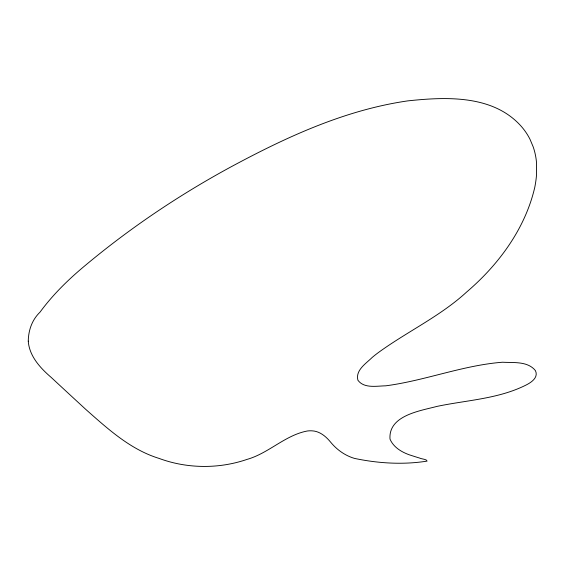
<?xml version="1.0" encoding="UTF-8"?>
<svg xmlns="http://www.w3.org/2000/svg" width="565" height="565" viewBox="0 0 565 565"><rect width="100%" height="100%" fill="white"/><g stroke="black" fill="none" stroke-linecap="round" stroke-linejoin="round"><path stroke-width="0.85" d="M28.257 341.126C29.302 356.141 40.334 368.083 51.231 377.441C62.772 388.183 74.361 398.862 85.944 409.547C107.972 428.99 130.374 449.578 159.111 458.42C187.05 468.759 218.754 469.084 246.947 459.423C268.559 453.356 285.148 435.156 307.289 431.003A16.724 9.563 -15.5 0 1 311.746 430.827C319.628 431.039 325.956 436.441 330.695 442.247C336.938 449.797 345.038 455.602 354.488 458.399C378.119 463.378 403.17 464.924 427.069 461.118C427.098 459.175 421.306 459.07 419.513 458.038C416.137 457.029 412.782 455.92 409.42 454.853C401.461 452.021 393.409 447.19 389.998 439.076C388.325 415.452 419.979 410.91 436.872 406.426C466.676 400.126 498.21 399.003 525.916 385.118C531.22 382.477 538.72 377.554 535.415 370.598C527.646 360.971 513.543 362.885 502.553 362.229C462.806 365.294 425.148 380.648 385.704 385.824C376.615 385.959 364.086 388.699 357.899 380.217C355.251 370.167 366.12 363.472 372.194 357.44A90.223 52.326 -20.2 0 1 379.468 351.769C408.071 331.168 440.538 316.026 466.662 292.013C498.584 264.766 525.111 228.874 534.737 187.502A173.851 122.732 -21.9 0 0 536.531 174.804L536.496 162.409A129.611 90.195 -24 0 0 533.141 146.731L530.005 139.294A123.184 85.661 -24.4 0 0 520.789 125.818C492.581 94.687 445.891 96.799 407.662 100.895C344.544 110.034 285.756 137.316 230.103 167.346C179.027 195.123 130.473 227.723 85.823 264.985C68.909 278.969 53.054 294.372 40.044 312.113C32.007 319.882 28.462 330.2 28.257 341.126"/></g></svg>
